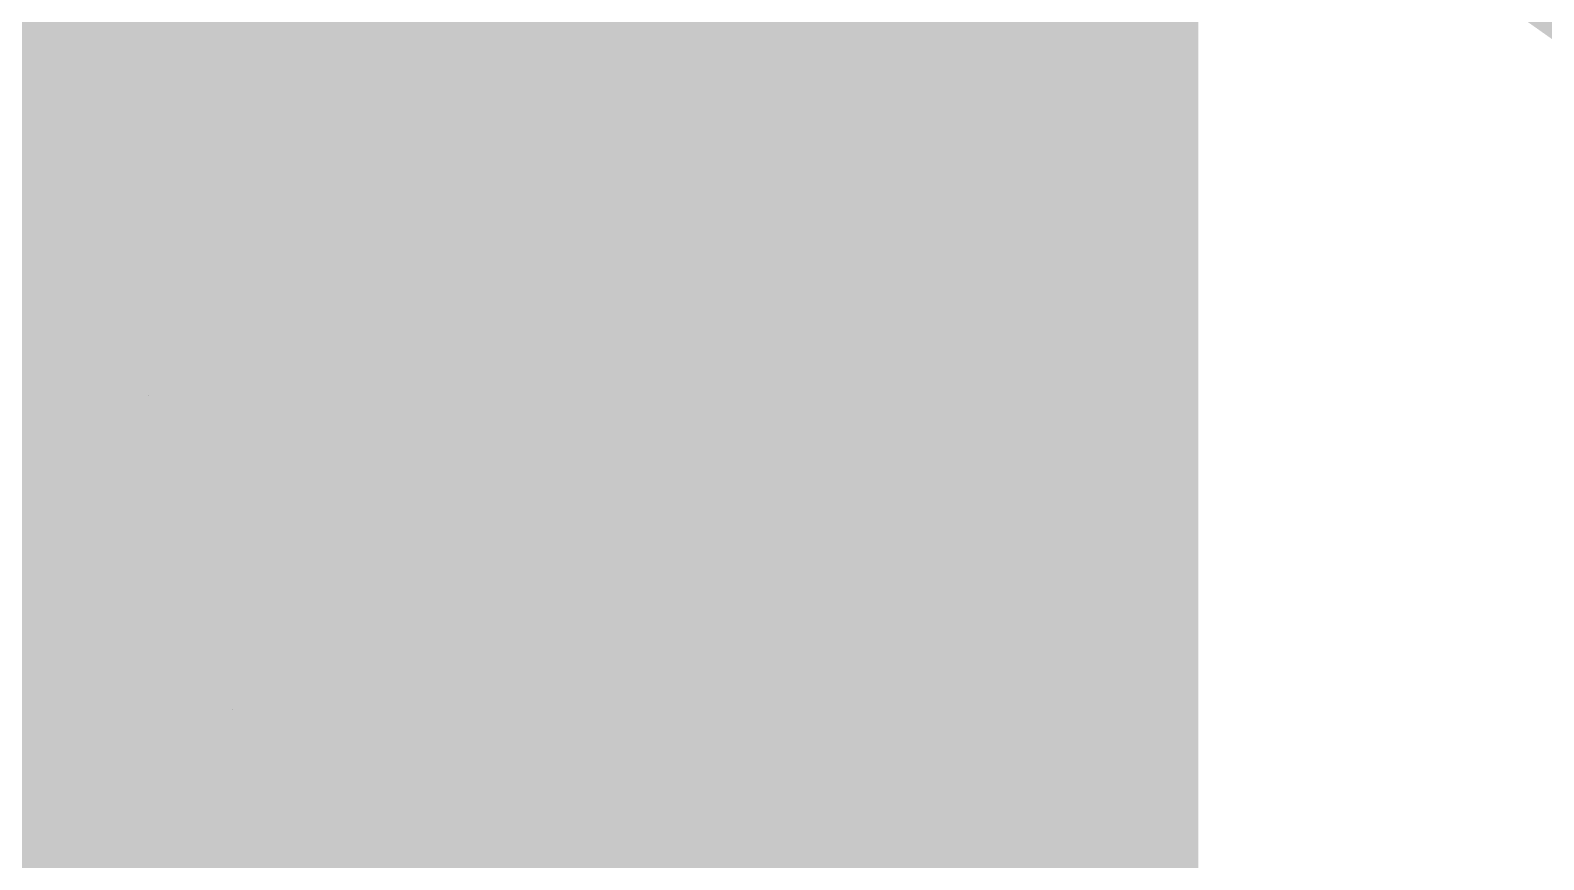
# Model space of a CAD drawing. Header units: millimetres. Extents: x -0.7 to 17.2, y -0.7 to 12.5.
# Drawn here: x 10.344 to 11.686, y 2.611 to 3.346 of the extents above; entities that cross this region are included whole.
import ezdxf

# ---------------------------------------------------------------- set-up
doc = ezdxf.new("R2010")
doc.units = ezdxf.units.MM
doc.layers.add('BOOTH', color=7, linetype='Continuous')
doc.layers.add('TEXT', color=7, linetype='Continuous')

msp = doc.modelspace()

# ---------------------------------------------------------------- linework, layer by layer
at = {"color": 7, "lineweight": 0, "const_width": 0.1397}
msp.add_lwpolyline([(0, 11.6929), (16.5354, 0)], dxfattribs=at)
msp.add_lwpolyline([(0, 11.6929), (16.5354, 0)], dxfattribs=at)
at = {"layer": 'BOOTH', "color": 7, "lineweight": 0}
for points, const_width in [([(10.8135, 1.9887), (14.5342, 1.9887), (14.5342, 5.5136), (10.8135, 5.5136), (10.8135, 1.9887), (10.8135, 1.9887)], 1.132), ([(10.8135, 3.4378), (10.8135, 3.5945)], 0.5094), ([(10.8135, 3.1245), (10.8135, 3.2811)], 0.5094), ([(10.8135, 2.8111), (10.8135, 2.9678)], 0.5094), ([(10.8135, 2.4978), (10.8135, 2.6545)], 0.5094)]:
    msp.add_lwpolyline(points, dxfattribs=dict(at, const_width=const_width))
at = {"layer": 'TEXT', "color": 7, "lineweight": 0, "const_width": 0.0000000392}
for points in [[(10.9149, 3.2735), (10.9149, 3.2735), (10.9146, 3.2663), (10.9135, 3.2594), (10.9117, 3.2526), (10.9117, 3.2526), (10.9092, 3.2461), (10.9058, 3.2401), (10.9017, 3.2346), (10.8943, 3.2346), (10.8943, 3.2346), (10.8981, 3.2404), (10.9012, 3.2466), (10.9037, 3.2531), (10.9037, 3.2531), (10.9055, 3.2598), (10.9065, 3.2667), (10.9069, 3.2736), (10.9069, 3.2736), (10.9065, 3.2807), (10.9055, 3.2877), (10.9037, 3.2945), (10.9037, 3.2945), (10.9012, 3.3011), (10.898, 3.3073), (10.8942, 3.3132), (10.9017, 3.3132), (10.9017, 3.3132), (10.9058, 3.3075), (10.9092, 3.3013), (10.9117, 3.2947), (10.9117, 3.2947), (10.9135, 3.2878), (10.9146, 3.2808), (10.9149, 3.2735)], [(10.3674, 3.2979), (10.3674, 3.2979), (10.3727, 3.2975), (10.3771, 3.2962), (10.3804, 3.2941), (10.3804, 3.2941), (10.3828, 3.291), (10.3842, 3.2869), (10.3847, 3.2817), (10.3847, 3.2488), (10.3789, 3.2488), (10.3774, 3.2557), (10.377, 3.2557), (10.377, 3.2557), (10.3749, 3.2533), (10.3727, 3.2513), (10.3704, 3.2498), (10.3704, 3.2498), (10.3678, 3.2488), (10.3646, 3.2481), (10.3608, 3.2479), (10.3608, 3.2479), (10.3566, 3.2483), (10.353, 3.2495), (10.3499, 3.2514), (10.3499, 3.2514), (10.3475, 3.2541), (10.346, 3.2578), (10.3456, 3.2622), (10.3456, 3.2622), (10.3462, 3.2667), (10.3481, 3.2704), (10.3512, 3.2734), (10.3512, 3.2734), (10.3557, 3.2756), (10.3615, 3.277), (10.3687, 3.2777), (10.3769, 3.2779), (10.3769, 3.2808), (10.3769, 3.2808), (10.3766, 3.2844), (10.3758, 3.2872), (10.3743, 3.2892), (10.3743, 3.2892), (10.3723, 3.2905), (10.3699, 3.2913), (10.3669, 3.2915), (10.3669, 3.2915), (10.3644, 3.2914), (10.362, 3.291), (10.3597, 3.2904), (10.3597, 3.2904), (10.3575, 3.2896), (10.3553, 3.2888), (10.3533, 3.2878), (10.3509, 3.2938), (10.3509, 3.2938), (10.3531, 3.2949), (10.3556, 3.2959), (10.3584, 3.2967), (10.3584, 3.2967), (10.3613, 3.2974), (10.3643, 3.2978), (10.3674, 3.2979)], [(10.4619, 3.285), (10.4619, 3.285), (10.4616, 3.2822), (10.4607, 3.2798), (10.4592, 3.2779), (10.4592, 3.2779), (10.4572, 3.2764), (10.4549, 3.2753), (10.4523, 3.2745), (10.4523, 3.2741), (10.4523, 3.2741), (10.4551, 3.2735), (10.4578, 3.2724), (10.4601, 3.2709), (10.4601, 3.2709), (10.462, 3.2689), (10.4631, 3.2663), (10.4634, 3.263), (10.4634, 3.263), (10.4629, 3.2591), (10.4614, 3.2557), (10.4589, 3.2528), (10.4589, 3.2528), (10.4552, 3.2506), (10.4502, 3.2493), (10.4439, 3.2488), (10.4231, 3.2488), (10.4231, 3.2971), (10.4438, 3.2971), (10.4438, 3.2971), (10.4471, 3.297), (10.4502, 3.2966), (10.453, 3.296), (10.453, 3.296), (10.4556, 3.2951), (10.4577, 3.2938), (10.4595, 3.2922), (10.4595, 3.2922), (10.4609, 3.2902), (10.4616, 3.2878), (10.4619, 3.285)], [(10.4539, 3.284), (10.4536, 3.286), (10.4528, 3.2877), (10.4514, 3.289), (10.4514, 3.289), (10.4494, 3.2898), (10.4467, 3.2904), (10.4433, 3.2905), (10.431, 3.2905), (10.431, 3.2773), (10.4419, 3.2773), (10.4419, 3.2773), (10.4486, 3.278), (10.4526, 3.2803), (10.4539, 3.284)], [(10.5392, 3.2971), (10.5392, 3.2488), (10.5313, 3.2488), (10.5313, 3.2904), (10.5063, 3.2904), (10.5063, 3.2488), (10.4984, 3.2488), (10.4984, 3.2971), (10.5392, 3.2971)], [(10.5621, 3.2677), (10.5621, 3.2677), (10.5621, 3.2668), (10.5621, 3.2657), (10.5621, 3.2644), (10.5621, 3.2644), (10.562, 3.263), (10.5619, 3.2615), (10.5618, 3.2601), (10.5618, 3.2601), (10.5617, 3.2587), (10.5617, 3.2576), (10.5616, 3.2567), (10.5875, 3.2971), (10.5972, 3.2971), (10.5972, 3.2488), (10.5898, 3.2488), (10.5898, 3.2773), (10.5898, 3.2773), (10.5898, 3.2784), (10.5898, 3.2796), (10.5899, 3.2811), (10.5899, 3.2811), (10.5899, 3.2826), (10.5899, 3.2842), (10.59, 3.2857), (10.59, 3.2857), (10.5901, 3.2871), (10.5901, 3.2883), (10.5902, 3.2892), (10.5645, 3.2488), (10.5547, 3.2488), (10.5547, 3.2971), (10.5621, 3.2971), (10.5621, 3.2677)], [(10.632, 3.2479), (10.632, 3.2479), (10.6279, 3.2482), (10.6241, 3.2491), (10.6206, 3.2505), (10.6206, 3.2505), (10.6175, 3.2526), (10.6149, 3.2553), (10.6128, 3.2586), (10.6128, 3.2586), (10.6112, 3.2626), (10.6102, 3.2673), (10.6099, 3.2727), (10.6099, 3.2727), (10.6102, 3.2783), (10.6112, 3.2831), (10.6129, 3.2872), (10.6129, 3.2872), (10.6151, 3.2906), (10.6178, 3.2933), (10.621, 3.2954), (10.621, 3.2954), (10.6245, 3.2969), (10.6284, 3.2977), (10.6325, 3.298), (10.6325, 3.298), (10.635, 3.298), (10.6373, 3.2977), (10.6397, 3.2973), (10.6397, 3.2973), (10.6418, 3.2967), (10.6437, 3.2961), (10.6452, 3.2954), (10.6428, 3.2888), (10.6428, 3.2888), (10.6413, 3.2894), (10.6396, 3.2899), (10.6378, 3.2904), (10.6378, 3.2904), (10.6359, 3.2908), (10.6341, 3.291), (10.6324, 3.2911), (10.6324, 3.2911), (10.6244, 3.2891), (10.6197, 3.283), (10.6181, 3.2728), (10.6181, 3.2728), (10.6185, 3.2674), (10.6197, 3.263), (10.6216, 3.2594), (10.6216, 3.2594), (10.6243, 3.2568), (10.6277, 3.2553), (10.6319, 3.2548), (10.6319, 3.2548), (10.6344, 3.2549), (10.6368, 3.2551), (10.6389, 3.2556), (10.6389, 3.2556), (10.6408, 3.2562), (10.6427, 3.2568), (10.6444, 3.2576), (10.6444, 3.2505), (10.6444, 3.2505), (10.6427, 3.2498), (10.641, 3.2491), (10.6391, 3.2486), (10.6391, 3.2486), (10.637, 3.2482), (10.6346, 3.248), (10.632, 3.2479)], [(10.6892, 3.2905), (10.6734, 3.2905), (10.6734, 3.2488), (10.6656, 3.2488), (10.6656, 3.2905), (10.65, 3.2905), (10.65, 3.2971), (10.6892, 3.2971), (10.6892, 3.2905)], [(10.7408, 3.2731), (10.7408, 3.2731), (10.7401, 3.2657), (10.7381, 3.2595), (10.7347, 3.2545), (10.7347, 3.2545), (10.7302, 3.2508), (10.7247, 3.2486), (10.7182, 3.2479), (10.7182, 3.2479), (10.7141, 3.2482), (10.7103, 3.2492), (10.7068, 3.2508), (10.7068, 3.2508), (10.7037, 3.2531), (10.7011, 3.256), (10.699, 3.2594), (10.699, 3.2594), (10.6974, 3.2634), (10.6964, 3.268), (10.6961, 3.2731), (10.6961, 3.2731), (10.6967, 3.2804), (10.6988, 3.2866), (10.7021, 3.2915), (10.7021, 3.2915), (10.7066, 3.2951), (10.7121, 3.2973), (10.7185, 3.298), (10.7185, 3.298), (10.7227, 3.2977), (10.7266, 3.2967), (10.7301, 3.2951), (10.7301, 3.2951), (10.7332, 3.2929), (10.7358, 3.29), (10.7379, 3.2866), (10.7379, 3.2866), (10.7395, 3.2827), (10.7405, 3.2781), (10.7408, 3.2731)], [(10.7043, 3.2731), (10.7046, 3.2677), (10.7058, 3.2632), (10.7076, 3.2595), (10.7076, 3.2595), (10.7103, 3.2567), (10.7139, 3.255), (10.7184, 3.2545), (10.7184, 3.2545), (10.7229, 3.255), (10.7264, 3.2567), (10.7291, 3.2595), (10.7291, 3.2595), (10.731, 3.2632), (10.7322, 3.2677), (10.7326, 3.2731), (10.7326, 3.2731), (10.7322, 3.2784), (10.731, 3.2828), (10.7291, 3.2865), (10.7291, 3.2865), (10.7264, 3.2892), (10.7228, 3.2908), (10.7183, 3.2914), (10.7183, 3.2914), (10.7139, 3.2908), (10.7103, 3.2892), (10.7076, 3.2865), (10.7076, 3.2865), (10.7058, 3.2828), (10.7046, 3.2784), (10.7043, 3.2731)], [(10.7901, 3.2488), (10.7821, 3.2488), (10.7821, 3.2905), (10.7678, 3.2905), (10.7678, 3.2905), (10.7669, 3.281), (10.7659, 3.2729), (10.7646, 3.266), (10.7646, 3.266), (10.763, 3.2603), (10.7612, 3.2558), (10.7591, 3.2524), (10.7591, 3.2524), (10.7566, 3.2501), (10.7537, 3.2487), (10.7504, 3.2482), (10.7504, 3.2482), (10.7496, 3.2482), (10.7489, 3.2482), (10.7481, 3.2483), (10.7481, 3.2483), (10.7474, 3.2484), (10.7468, 3.2486), (10.7463, 3.2488), (10.7463, 3.2548), (10.7463, 3.2548), (10.7466, 3.2547), (10.747, 3.2546), (10.7475, 3.2545), (10.7475, 3.2545), (10.7479, 3.2544), (10.7483, 3.2544), (10.7487, 3.2544), (10.7487, 3.2544), (10.7517, 3.2556), (10.7543, 3.259), (10.7565, 3.2648), (10.7565, 3.2648), (10.7583, 3.273), (10.7598, 3.2838), (10.761, 3.2971), (10.7901, 3.2971), (10.7901, 3.2488)], [(10.8241, 3.298), (10.8241, 3.298), (10.828, 3.2977), (10.8316, 3.2968), (10.8347, 3.2953), (10.8347, 3.2953), (10.8375, 3.2933), (10.8398, 3.2907), (10.8416, 3.2877), (10.8416, 3.2877), (10.8429, 3.2842), (10.8437, 3.2804), (10.844, 3.2762), (10.844, 3.2714), (10.8109, 3.2714), (10.8109, 3.2714), (10.8114, 3.2664), (10.8128, 3.2622), (10.8151, 3.259), (10.8151, 3.259), (10.8181, 3.2566), (10.8219, 3.2551), (10.8263, 3.2547), (10.8263, 3.2547), (10.8293, 3.2548), (10.832, 3.2551), (10.8345, 3.2555), (10.8345, 3.2555), (10.8369, 3.2562), (10.8393, 3.257), (10.8418, 3.258), (10.8418, 3.2511), (10.8418, 3.2511), (10.8394, 3.2501), (10.8369, 3.2493), (10.8345, 3.2487), (10.8345, 3.2487), (10.832, 3.2483), (10.8291, 3.248), (10.8259, 3.2479), (10.8259, 3.2479), (10.8216, 3.2482), (10.8175, 3.2492), (10.8138, 3.2507), (10.8138, 3.2507), (10.8106, 3.2529), (10.8078, 3.2557), (10.8056, 3.259), (10.8056, 3.259), (10.804, 3.263), (10.803, 3.2675), (10.8027, 3.2726), (10.8027, 3.2726), (10.803, 3.2776), (10.8039, 3.2822), (10.8054, 3.2862), (10.8054, 3.2862), (10.8074, 3.2897), (10.8099, 3.2926), (10.8128, 3.295), (10.8128, 3.295), (10.8162, 3.2967), (10.82, 3.2977), (10.8241, 3.298)], [(10.824, 3.2915), (10.8204, 3.2911), (10.8175, 3.2899), (10.815, 3.2879), (10.815, 3.2879), (10.8131, 3.2851), (10.8118, 3.2818), (10.8111, 3.2777), (10.8357, 3.2777), (10.8357, 3.2777), (10.8353, 3.2816), (10.8344, 3.2849), (10.8328, 3.2877), (10.8328, 3.2877), (10.8306, 3.2898), (10.8276, 3.2911), (10.824, 3.2915)], [(10.8896, 3.2905), (10.8738, 3.2905), (10.8738, 3.2488), (10.866, 3.2488), (10.866, 3.2905), (10.8504, 3.2905), (10.8504, 3.2971), (10.8896, 3.2971), (10.8896, 3.2905)], [(10.9248, 3.2923), (10.9248, 3.2923), (10.925, 3.2943), (10.9255, 3.2959), (10.9264, 3.297), (10.9264, 3.297), (10.9276, 3.2978), (10.9289, 3.2982), (10.9303, 3.2984), (10.9303, 3.2984), (10.9318, 3.2982), (10.9331, 3.2978), (10.9343, 3.297), (10.9343, 3.297), (10.9353, 3.2959), (10.9358, 3.2943), (10.936, 3.2923), (10.936, 3.2923), (10.9358, 3.2903), (10.9353, 3.2887), (10.9343, 3.2876), (10.9343, 3.2876), (10.9331, 3.2868), (10.9318, 3.2863), (10.9303, 3.2861), (10.9303, 3.2861), (10.9289, 3.2863), (10.9276, 3.2868), (10.9264, 3.2876), (10.9264, 3.2876), (10.9255, 3.2887), (10.925, 3.2903), (10.9248, 3.2923)], [(10.3697, 3.2722), (10.3643, 3.2717), (10.3602, 3.2707), (10.3572, 3.2693), (10.3572, 3.2693), (10.3553, 3.2674), (10.3541, 3.265), (10.3538, 3.2622), (10.3538, 3.2622), (10.354, 3.2597), (10.3549, 3.2577), (10.3562, 3.2562), (10.3562, 3.2562), (10.358, 3.2552), (10.3602, 3.2545), (10.3626, 3.2543), (10.3626, 3.2543), (10.3664, 3.2547), (10.3698, 3.2558), (10.3728, 3.2577), (10.3728, 3.2577), (10.375, 3.2604), (10.3764, 3.2638), (10.3768, 3.2681), (10.3768, 3.2724), (10.3697, 3.2722)], [(10.4552, 3.263), (10.4549, 3.2655), (10.4538, 3.2674), (10.4521, 3.2689), (10.4521, 3.2689), (10.4497, 3.2699), (10.4466, 3.2705), (10.4428, 3.2707), (10.431, 3.2707), (10.431, 3.2552), (10.443, 3.2552), (10.443, 3.2552), (10.4466, 3.2554), (10.4497, 3.256), (10.4521, 3.257), (10.4521, 3.257), (10.4538, 3.2584), (10.4549, 3.2604), (10.4552, 3.263)], [(10.935, 3.2583), (10.9341, 3.255), (10.933, 3.2515), (10.9316, 3.2478), (10.9316, 3.2478), (10.9302, 3.244), (10.9287, 3.2405), (10.9273, 3.2372), (10.9213, 3.2372), (10.9213, 3.2372), (10.9219, 3.2395), (10.9225, 3.242), (10.9231, 3.2445), (10.9231, 3.2445), (10.9236, 3.2471), (10.9242, 3.2497), (10.9247, 3.2523), (10.9247, 3.2523), (10.9252, 3.2548), (10.9256, 3.2571), (10.9259, 3.2593), (10.9344, 3.2593), (10.935, 3.2583)], [(10.3904, 3.0239), (10.3904, 3.0239), (10.396, 3.0232), (10.4008, 3.0211), (10.4048, 3.0177), (10.4048, 3.0177), (10.4078, 3.0128), (10.4097, 3.0066), (10.4103, 2.9989), (10.4103, 2.9989), (10.4097, 2.9913), (10.4078, 2.9851), (10.4048, 2.9802), (10.4048, 2.9802), (10.4008, 2.9766), (10.396, 2.9745), (10.3904, 2.9738), (10.3904, 2.9738), (10.3868, 2.974), (10.3838, 2.9747), (10.3811, 2.9759), (10.3811, 2.9759), (10.3789, 2.9774), (10.3769, 2.979), (10.3754, 2.9808), (10.3749, 2.9808), (10.3749, 2.9808), (10.375, 2.9797), (10.3751, 2.9784), (10.3752, 2.9769), (10.3752, 2.9769), (10.3753, 2.9754), (10.3754, 2.9741), (10.3754, 2.9729), (10.3754, 2.953), (10.3675, 2.953), (10.3675, 3.023), (10.374, 3.023), (10.375, 3.0164), (10.3754, 3.0164), (10.3754, 3.0164), (10.377, 3.0184), (10.3789, 3.0202), (10.3811, 3.0217), (10.3811, 3.0217), (10.3837, 3.0229), (10.3868, 3.0236), (10.3904, 3.0239)], [(10.4412, 3.0238), (10.4412, 3.0238), (10.4466, 3.0234), (10.4509, 3.0221), (10.4543, 3.0199), (10.4543, 3.0199), (10.4566, 3.0168), (10.458, 3.0127), (10.4585, 3.0076), (10.4585, 2.9747), (10.4527, 2.9747), (10.4512, 2.9815), (10.4508, 2.9815), (10.4508, 2.9815), (10.4487, 2.9791), (10.4465, 2.9771), (10.4442, 2.9757), (10.4442, 2.9757), (10.4416, 2.9746), (10.4384, 2.974), (10.4346, 2.9738), (10.4346, 2.9738), (10.4305, 2.9741), (10.4268, 2.9753), (10.4237, 2.9772), (10.4237, 2.9772), (10.4213, 2.98), (10.4199, 2.9836), (10.4194, 2.9881), (10.4194, 2.9881), (10.42, 2.9925), (10.4219, 2.9962), (10.425, 2.9992), (10.425, 2.9992), (10.4295, 3.0014), (10.4353, 3.0029), (10.4425, 3.0035), (10.4507, 3.0038), (10.4507, 3.0067), (10.4507, 3.0067), (10.4504, 3.0103), (10.4496, 3.0131), (10.4481, 3.015), (10.4481, 3.015), (10.4461, 3.0163), (10.4437, 3.0171), (10.4407, 3.0174), (10.4407, 3.0174), (10.4382, 3.0173), (10.4358, 3.0169), (10.4335, 3.0163), (10.4335, 3.0163), (10.4313, 3.0155), (10.4292, 3.0146), (10.4271, 3.0137), (10.4247, 3.0196), (10.4247, 3.0196), (10.4269, 3.0207), (10.4294, 3.0217), (10.4322, 3.0226), (10.4322, 3.0226), (10.4351, 3.0232), (10.4381, 3.0236), (10.4412, 3.0238)], [(10.4928, 2.9738), (10.4928, 2.9738), (10.4887, 2.974), (10.4849, 2.9749), (10.4814, 2.9764), (10.4814, 2.9764), (10.4783, 2.9784), (10.4757, 2.9811), (10.4736, 2.9845), (10.4736, 2.9845), (10.472, 2.9885), (10.4711, 2.9932), (10.4708, 2.9985), (10.4708, 2.9985), (10.4711, 3.0041), (10.4721, 3.009), (10.4737, 3.0131), (10.4737, 3.0131), (10.4759, 3.0165), (10.4786, 3.0192), (10.4818, 3.0213), (10.4818, 3.0213), (10.4853, 3.0227), (10.4892, 3.0236), (10.4934, 3.0239), (10.4934, 3.0239), (10.4958, 3.0238), (10.4982, 3.0235), (10.5005, 3.0231), (10.5005, 3.0231), (10.5026, 3.0226), (10.5045, 3.022), (10.5061, 3.0213), (10.5037, 3.0147), (10.5037, 3.0147), (10.5021, 3.0152), (10.5004, 3.0157), (10.4986, 3.0162), (10.4986, 3.0162), (10.4967, 3.0166), (10.4949, 3.0169), (10.4932, 3.0169), (10.4932, 3.0169), (10.4853, 3.0149), (10.4805, 3.0088), (10.479, 2.9986), (10.479, 2.9986), (10.4793, 2.9933), (10.4805, 2.9888), (10.4824, 2.9853), (10.4824, 2.9853), (10.4851, 2.9827), (10.4886, 2.9811), (10.4927, 2.9806), (10.4927, 2.9806), (10.4953, 2.9807), (10.4976, 2.981), (10.4997, 2.9814), (10.4997, 2.9814), (10.5017, 2.982), (10.5035, 2.9827), (10.5053, 2.9834), (10.5053, 2.9764), (10.5053, 2.9764), (10.5036, 2.9756), (10.5018, 2.975), (10.4999, 2.9744), (10.4999, 2.9744), (10.4978, 2.9741), (10.4955, 2.9738), (10.4928, 2.9738)], [(10.5575, 3.023), (10.5575, 2.9747), (10.5496, 2.9747), (10.5496, 3.0162), (10.5246, 3.0162), (10.5246, 2.9747), (10.5167, 2.9747), (10.5167, 3.023), (10.5575, 3.023)], [(10.573, 2.9747), (10.573, 3.023), (10.5809, 3.023), (10.5809, 3.0031), (10.5934, 3.0031), (10.5934, 3.0031), (10.5991, 3.0028), (10.6038, 3.0016), (10.6073, 2.9997), (10.6073, 2.9997), (10.6098, 2.997), (10.6113, 2.9936), (10.6118, 2.9894), (10.6118, 2.9894), (10.6113, 2.9852), (10.6098, 2.9816), (10.6074, 2.9787), (10.6074, 2.9787), (10.6038, 2.9764), (10.5991, 2.9751), (10.5931, 2.9747), (10.573, 2.9747)], [(10.6198, 3.023), (10.6278, 3.023), (10.6278, 2.9747), (10.6198, 2.9747)], [(10.6799, 2.9747), (10.6718, 2.9747), (10.6718, 3.0164), (10.6576, 3.0164), (10.6576, 3.0164), (10.6567, 3.0069), (10.6556, 2.9987), (10.6543, 2.9918), (10.6543, 2.9918), (10.6528, 2.9862), (10.651, 2.9817), (10.6488, 2.9783), (10.6488, 2.9783), (10.6464, 2.9759), (10.6435, 2.9745), (10.6402, 2.974), (10.6402, 2.974), (10.6394, 2.974), (10.6387, 2.9741), (10.6379, 2.9742), (10.6379, 2.9742), (10.6372, 2.9743), (10.6366, 2.9744), (10.636, 2.9747), (10.636, 2.9806), (10.636, 2.9806), (10.6364, 2.9805), (10.6368, 2.9804), (10.6372, 2.9803), (10.6372, 2.9803), (10.6376, 2.9803), (10.6381, 2.9803), (10.6385, 2.9802), (10.6385, 2.9802), (10.6415, 2.9814), (10.6441, 2.9849), (10.6463, 2.9906), (10.6463, 2.9906), (10.6481, 2.9988), (10.6496, 3.0096), (10.6507, 3.023), (10.6799, 3.023), (10.6799, 2.9747)], [(10.7138, 3.0239), (10.7138, 3.0239), (10.7178, 3.0236), (10.7213, 3.0227), (10.7245, 3.0212), (10.7245, 3.0212), (10.7273, 3.0191), (10.7295, 3.0166), (10.7314, 3.0135), (10.7314, 3.0135), (10.7327, 3.0101), (10.7335, 3.0063), (10.7337, 3.0021), (10.7337, 2.9973), (10.7007, 2.9973), (10.7007, 2.9973), (10.7012, 2.9923), (10.7026, 2.9881), (10.7049, 2.9848), (10.7049, 2.9848), (10.7079, 2.9824), (10.7116, 2.981), (10.7161, 2.9805), (10.7161, 2.9805), (10.719, 2.9806), (10.7217, 2.9809), (10.7242, 2.9814), (10.7242, 2.9814), (10.7266, 2.982), (10.7291, 2.9829), (10.7316, 2.9839), (10.7316, 2.9769), (10.7316, 2.9769), (10.7291, 2.9759), (10.7267, 2.9751), (10.7243, 2.9745), (10.7243, 2.9745), (10.7217, 2.9741), (10.7189, 2.9738), (10.7157, 2.9738), (10.7157, 2.9738), (10.7113, 2.9741), (10.7073, 2.975), (10.7036, 2.9766), (10.7036, 2.9766), (10.7003, 2.9787), (10.6976, 2.9815), (10.6954, 2.9849), (10.6954, 2.9849), (10.6938, 2.9889), (10.6928, 2.9934), (10.6925, 2.9985), (10.6925, 2.9985), (10.6928, 3.0035), (10.6937, 3.008), (10.6951, 3.0121), (10.6951, 3.0121), (10.6971, 3.0156), (10.6996, 3.0185), (10.7026, 3.0208), (10.7026, 3.0208), (10.706, 3.0225), (10.7097, 3.0235), (10.7138, 3.0239)], [(10.7539, 3.023), (10.7539, 3.0029), (10.7802, 3.0029), (10.7802, 3.023), (10.7881, 3.023), (10.7881, 2.9747), (10.7802, 2.9747), (10.7802, 2.9962), (10.7539, 2.9962), (10.7539, 2.9747), (10.746, 2.9747), (10.746, 3.023), (10.7539, 3.023)], [(10.8109, 2.9935), (10.8109, 2.9935), (10.8109, 2.9927), (10.8109, 2.9916), (10.8108, 2.9902), (10.8108, 2.9902), (10.8107, 2.9888), (10.8107, 2.9874), (10.8106, 2.9859), (10.8106, 2.9859), (10.8105, 2.9846), (10.8104, 2.9834), (10.8104, 2.9825), (10.8362, 3.023), (10.846, 3.023), (10.846, 2.9747), (10.8386, 2.9747), (10.8386, 3.0031), (10.8386, 3.0031), (10.8386, 3.0042), (10.8386, 3.0055), (10.8386, 3.0069), (10.8386, 3.0069), (10.8387, 3.0085), (10.8387, 3.01), (10.8388, 3.0116), (10.8388, 3.0116), (10.8388, 3.013), (10.8389, 3.0141), (10.8389, 3.015), (10.8132, 2.9747), (10.8034, 2.9747), (10.8034, 3.023), (10.8109, 3.023), (10.8109, 2.9935)], [(10.8643, 2.9747), (10.8552, 2.9747), (10.8689, 2.9949), (10.8689, 2.9949), (10.8671, 2.9955), (10.8653, 2.9963), (10.8635, 2.9972), (10.8635, 2.9972), (10.8619, 2.9984), (10.8605, 2.9999), (10.8593, 3.0017), (10.8593, 3.0017), (10.8584, 3.0037), (10.8579, 3.0061), (10.8577, 3.0087), (10.8577, 3.0087), (10.8582, 3.013), (10.8598, 3.0165), (10.8624, 3.0193), (10.8624, 3.0193), (10.8658, 3.0213), (10.87, 3.0226), (10.8748, 3.023), (10.8964, 3.023), (10.8964, 2.9747), (10.8885, 2.9747), (10.8885, 2.9939), (10.8768, 2.9939), (10.8643, 2.9747)], [(10.389, 3.0172), (10.3846, 3.0167), (10.3811, 3.0154), (10.3786, 3.0131), (10.3786, 3.0131), (10.3769, 3.0098), (10.3758, 3.0056), (10.3754, 3.0004), (10.3754, 2.9989), (10.3754, 2.9989), (10.3757, 2.9934), (10.3767, 2.9888), (10.3783, 2.9852), (10.3783, 2.9852), (10.3808, 2.9825), (10.3845, 2.9809), (10.3892, 2.9803), (10.3892, 2.9803), (10.392, 2.9806), (10.3944, 2.9814), (10.3964, 2.9828), (10.3964, 2.9828), (10.3982, 2.9846), (10.3996, 2.9868), (10.4007, 2.9894), (10.4007, 2.9894), (10.4015, 2.9923), (10.4019, 2.9955), (10.4021, 2.999), (10.4021, 2.999), (10.4017, 3.0042), (10.4007, 3.0086), (10.3989, 3.0122), (10.3989, 3.0122), (10.3964, 3.015), (10.3931, 3.0166), (10.389, 3.0172)], [(10.7137, 3.0174), (10.7102, 3.017), (10.7072, 3.0158), (10.7048, 3.0137), (10.7048, 3.0137), (10.7029, 3.011), (10.7016, 3.0076), (10.7009, 3.0036), (10.7255, 3.0036), (10.7255, 3.0036), (10.7251, 3.0074), (10.7241, 3.0107), (10.7226, 3.0135), (10.7226, 3.0135), (10.7204, 3.0157), (10.7174, 3.017), (10.7137, 3.0174)], [(10.8653, 3.0086), (10.8657, 3.0061), (10.8667, 3.0041), (10.8684, 3.0025), (10.8684, 3.0025), (10.8708, 3.0013), (10.8737, 3.0007), (10.8771, 3.0004), (10.8885, 3.0004), (10.8885, 3.0164), (10.8756, 3.0164), (10.8756, 3.0164), (10.8723, 3.0162), (10.8697, 3.0154), (10.8677, 3.0142), (10.8677, 3.0142), (10.8664, 3.0126), (10.8656, 3.0108), (10.8653, 3.0086)], [(10.4435, 2.998), (10.4381, 2.9975), (10.434, 2.9966), (10.431, 2.9951), (10.431, 2.9951), (10.4291, 2.9932), (10.428, 2.9908), (10.4276, 2.988), (10.4276, 2.988), (10.4278, 2.9855), (10.4287, 2.9835), (10.4301, 2.982), (10.4301, 2.982), (10.4319, 2.981), (10.434, 2.9804), (10.4364, 2.9802), (10.4364, 2.9802), (10.4403, 2.9805), (10.4437, 2.9817), (10.4466, 2.9835), (10.4466, 2.9835), (10.4488, 2.9862), (10.4502, 2.9897), (10.4506, 2.9939), (10.4506, 2.9983), (10.4435, 2.998)], [(10.5923, 2.9811), (10.5955, 2.9813), (10.5983, 2.9818), (10.6007, 2.9828), (10.6007, 2.9828), (10.6025, 2.9843), (10.6036, 2.9863), (10.604, 2.989), (10.604, 2.989), (10.6036, 2.9916), (10.6026, 2.9936), (10.601, 2.995), (10.601, 2.995), (10.5987, 2.9959), (10.5959, 2.9964), (10.5924, 2.9966), (10.5809, 2.9966), (10.5809, 2.9811), (10.5923, 2.9811)], [(10.9106, 2.9795), (10.9106, 2.9795), (10.9108, 2.9815), (10.9113, 2.9831), (10.9122, 2.9842), (10.9122, 2.9842), (10.9134, 2.985), (10.9146, 2.9854), (10.9161, 2.9856), (10.9161, 2.9856), (10.9176, 2.9854), (10.9189, 2.985), (10.9201, 2.9842), (10.9201, 2.9842), (10.921, 2.9831), (10.9216, 2.9815), (10.9218, 2.9795), (10.9218, 2.9795), (10.9216, 2.9776), (10.921, 2.976), (10.9201, 2.9748), (10.9201, 2.9748), (10.9189, 2.974), (10.9176, 2.9736), (10.9161, 2.9734), (10.9161, 2.9734), (10.9146, 2.9736), (10.9134, 2.974), (10.9122, 2.9748), (10.9122, 2.9748), (10.9113, 2.976), (10.9108, 2.9776), (10.9106, 2.9795)], [(10.355, 2.7193), (10.355, 2.7193), (10.355, 2.7185), (10.355, 2.7174), (10.3549, 2.7161), (10.3549, 2.7161), (10.3549, 2.7146), (10.3548, 2.7132), (10.3547, 2.7118), (10.3547, 2.7118), (10.3546, 2.7104), (10.3546, 2.7093), (10.3545, 2.7083), (10.3804, 2.7488), (10.3901, 2.7488), (10.3901, 2.7005), (10.3827, 2.7005), (10.3827, 2.729), (10.3827, 2.729), (10.3827, 2.73), (10.3827, 2.7313), (10.3827, 2.7328), (10.3827, 2.7328), (10.3828, 2.7343), (10.3828, 2.7359), (10.3829, 2.7374), (10.3829, 2.7374), (10.3829, 2.7388), (10.383, 2.74), (10.3831, 2.7409), (10.3574, 2.7005), (10.3475, 2.7005), (10.3475, 2.7488), (10.355, 2.7488), (10.355, 2.7193)], [(10.4134, 2.7488), (10.4134, 2.7287), (10.4397, 2.7287), (10.4397, 2.7488), (10.4476, 2.7488), (10.4476, 2.7005), (10.4397, 2.7005), (10.4397, 2.722), (10.4134, 2.722), (10.4134, 2.7005), (10.4055, 2.7005), (10.4055, 2.7488), (10.4134, 2.7488)], [(10.4816, 2.7497), (10.4816, 2.7497), (10.4855, 2.7494), (10.4891, 2.7485), (10.4922, 2.747), (10.4922, 2.747), (10.495, 2.745), (10.4973, 2.7424), (10.4991, 2.7394), (10.4991, 2.7394), (10.5004, 2.7359), (10.5012, 2.7321), (10.5015, 2.7279), (10.5015, 2.7231), (10.4684, 2.7231), (10.4684, 2.7231), (10.469, 2.7181), (10.4703, 2.7139), (10.4726, 2.7106), (10.4726, 2.7106), (10.4756, 2.7083), (10.4794, 2.7068), (10.4838, 2.7064), (10.4838, 2.7064), (10.4868, 2.7065), (10.4895, 2.7067), (10.492, 2.7072), (10.492, 2.7072), (10.4944, 2.7079), (10.4968, 2.7087), (10.4993, 2.7097), (10.4993, 2.7028), (10.4993, 2.7028), (10.4969, 2.7018), (10.4944, 2.701), (10.492, 2.7004), (10.492, 2.7004), (10.4895, 2.6999), (10.4866, 2.6997), (10.4835, 2.6996), (10.4835, 2.6996), (10.4791, 2.6999), (10.475, 2.7008), (10.4713, 2.7024), (10.4713, 2.7024), (10.4681, 2.7046), (10.4653, 2.7073), (10.4631, 2.7107), (10.4631, 2.7107), (10.4615, 2.7147), (10.4605, 2.7192), (10.4602, 2.7243), (10.4602, 2.7243), (10.4605, 2.7293), (10.4614, 2.7339), (10.4629, 2.7379), (10.4629, 2.7379), (10.4649, 2.7414), (10.4674, 2.7443), (10.4703, 2.7466), (10.4703, 2.7466), (10.4737, 2.7483), (10.4775, 2.7494), (10.4816, 2.7497)], [(10.4815, 2.7432), (10.478, 2.7428), (10.475, 2.7416), (10.4725, 2.7396), (10.4725, 2.7396), (10.4706, 2.7368), (10.4693, 2.7334), (10.4686, 2.7294), (10.4932, 2.7294), (10.4932, 2.7294), (10.4928, 2.7333), (10.4919, 2.7366), (10.4903, 2.7394), (10.4903, 2.7394), (10.4881, 2.7415), (10.4851, 2.7428), (10.4815, 2.7432)], [(10.5124, 2.7439), (10.5124, 2.7439), (10.5126, 2.746), (10.5131, 2.7476), (10.514, 2.7487), (10.514, 2.7487), (10.5152, 2.7495), (10.5165, 2.7499), (10.5179, 2.7501), (10.5179, 2.7501), (10.5194, 2.7499), (10.5207, 2.7495), (10.5219, 2.7487), (10.5219, 2.7487), (10.5228, 2.7476), (10.5234, 2.746), (10.5236, 2.7439), (10.5236, 2.7439), (10.5234, 2.742), (10.5228, 2.7404), (10.5219, 2.7393), (10.5219, 2.7393), (10.5207, 2.7385), (10.5194, 2.738), (10.5179, 2.7378), (10.5179, 2.7378), (10.5165, 2.738), (10.5152, 2.7385), (10.514, 2.7393), (10.514, 2.7393), (10.5131, 2.7404), (10.5126, 2.742), (10.5124, 2.7439)], [(10.5947, 2.7421), (10.5789, 2.7421), (10.5789, 2.7005), (10.5711, 2.7005), (10.5711, 2.7421), (10.5555, 2.7421), (10.5555, 2.7488), (10.5947, 2.7488), (10.5947, 2.7421)], [(10.5967, 2.7488), (10.6051, 2.7488), (10.6156, 2.7213), (10.6156, 2.7213), (10.6165, 2.719), (10.6173, 2.7167), (10.618, 2.7144), (10.618, 2.7144), (10.6187, 2.7123), (10.6192, 2.7102), (10.6196, 2.7082), (10.62, 2.7082), (10.62, 2.7082), (10.6204, 2.7098), (10.621, 2.7118), (10.6217, 2.7141), (10.6217, 2.7141), (10.6225, 2.7165), (10.6233, 2.719), (10.6241, 2.7214), (10.634, 2.7488), (10.6425, 2.7488), (10.6217, 2.6938), (10.6217, 2.6938), (10.6199, 2.6896), (10.6177, 2.6859), (10.6152, 2.6829), (10.6152, 2.6829), (10.6122, 2.6807), (10.6085, 2.6793), (10.6041, 2.6789), (10.6041, 2.6789), (10.6028, 2.6789), (10.6015, 2.679), (10.6004, 2.6791), (10.6004, 2.6791), (10.5993, 2.6793), (10.5984, 2.6794), (10.5976, 2.6796), (10.5976, 2.6859), (10.5976, 2.6859), (10.5983, 2.6858), (10.5991, 2.6857), (10.6, 2.6855), (10.6, 2.6855), (10.6009, 2.6854), (10.6019, 2.6854), (10.6029, 2.6854), (10.6029, 2.6854), (10.6055, 2.6856), (10.6077, 2.6864), (10.6096, 2.6877), (10.6096, 2.6877), (10.6112, 2.6894), (10.6125, 2.6915), (10.6136, 2.6939), (10.6161, 2.7003), (10.5967, 2.7488)], [(10.702, 2.7488), (10.702, 2.7005), (10.6949, 2.7005), (10.6949, 2.7313), (10.6949, 2.7313), (10.6949, 2.7326), (10.695, 2.7339), (10.695, 2.7353), (10.695, 2.7353), (10.6951, 2.7367), (10.6952, 2.738), (10.6954, 2.7393), (10.6951, 2.7393), (10.6793, 2.7005), (10.6726, 2.7005), (10.6573, 2.7393), (10.657, 2.7393), (10.657, 2.7393), (10.6572, 2.7366), (10.6573, 2.7339), (10.6573, 2.7311), (10.6573, 2.7005), (10.6502, 2.7005), (10.6502, 2.7488), (10.6607, 2.7488), (10.676, 2.71), (10.6915, 2.7488), (10.702, 2.7488)], [(10.7357, 2.7496), (10.7357, 2.7496), (10.7411, 2.7492), (10.7455, 2.7479), (10.7488, 2.7458), (10.7488, 2.7458), (10.7511, 2.7427), (10.7526, 2.7385), (10.753, 2.7334), (10.753, 2.7005), (10.7473, 2.7005), (10.7457, 2.7074), (10.7454, 2.7074), (10.7454, 2.7074), (10.7432, 2.7049), (10.741, 2.703), (10.7387, 2.7015), (10.7387, 2.7015), (10.7361, 2.7004), (10.7329, 2.6998), (10.7291, 2.6996), (10.7291, 2.6996), (10.725, 2.7), (10.7214, 2.7011), (10.7182, 2.7031), (10.7182, 2.7031), (10.7158, 2.7058), (10.7144, 2.7094), (10.7139, 2.7139), (10.7139, 2.7139), (10.7145, 2.7184), (10.7164, 2.7221), (10.7196, 2.7251), (10.7196, 2.7251), (10.7241, 2.7273), (10.7299, 2.7287), (10.7371, 2.7293), (10.7453, 2.7296), (10.7453, 2.7325), (10.7453, 2.7325), (10.745, 2.7361), (10.7441, 2.7389), (10.7427, 2.7409), (10.7427, 2.7409), (10.7407, 2.7422), (10.7382, 2.743), (10.7353, 2.7432), (10.7353, 2.7432), (10.7328, 2.7431), (10.7304, 2.7427), (10.7281, 2.7421), (10.7281, 2.7421), (10.7258, 2.7413), (10.7237, 2.7405), (10.7217, 2.7395), (10.7192, 2.7455), (10.7192, 2.7455), (10.7215, 2.7466), (10.724, 2.7475), (10.7267, 2.7484), (10.7267, 2.7484), (10.7296, 2.7491), (10.7326, 2.7495), (10.7357, 2.7496)], [(10.7759, 2.7488), (10.7759, 2.7287), (10.8022, 2.7287), (10.8022, 2.7488), (10.8101, 2.7488), (10.8101, 2.7005), (10.8022, 2.7005), (10.8022, 2.722), (10.7759, 2.722), (10.7759, 2.7005), (10.768, 2.7005), (10.768, 2.7488), (10.7759, 2.7488)], [(10.5226, 2.71), (10.5217, 2.7067), (10.5206, 2.7032), (10.5192, 2.6995), (10.5192, 2.6995), (10.5177, 2.6957), (10.5163, 2.6922), (10.5148, 2.6889), (10.5089, 2.6889), (10.5089, 2.6889), (10.5095, 2.6912), (10.5101, 2.6937), (10.5106, 2.6962), (10.5106, 2.6962), (10.5112, 2.6988), (10.5117, 2.7014), (10.5122, 2.704), (10.5122, 2.704), (10.5127, 2.7064), (10.5131, 2.7088), (10.5135, 2.711), (10.5219, 2.711), (10.5226, 2.71)], [(10.7381, 2.7238), (10.7327, 2.7234), (10.7285, 2.7224), (10.7256, 2.721), (10.7256, 2.721), (10.7237, 2.719), (10.7225, 2.7167), (10.7221, 2.7138), (10.7221, 2.7138), (10.7224, 2.7114), (10.7232, 2.7094), (10.7246, 2.7079), (10.7246, 2.7079), (10.7264, 2.7068), (10.7285, 2.7062), (10.7309, 2.706), (10.7309, 2.706), (10.7348, 2.7064), (10.7382, 2.7075), (10.7411, 2.7094), (10.7411, 2.7094), (10.7434, 2.712), (10.7447, 2.7155), (10.7452, 2.7198), (10.7452, 2.7241), (10.7381, 2.7238)]]:
    msp.add_lwpolyline(points, dxfattribs=at)

doc.saveas('drawing.dxf')
